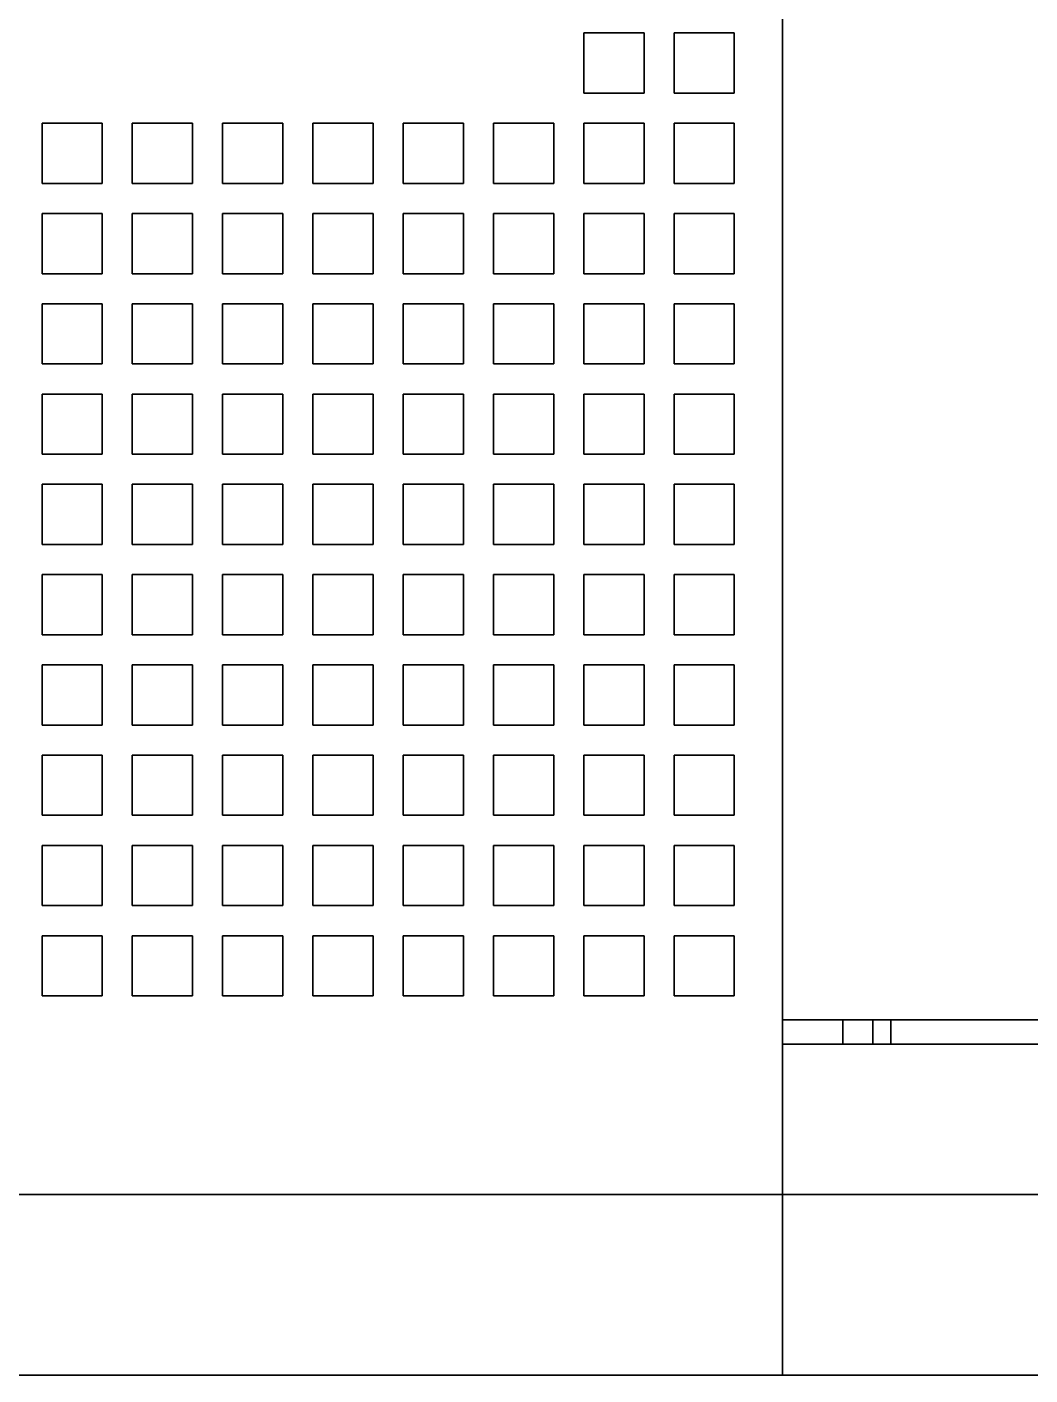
# Model space of a CAD drawing. Header units: millimetres. Extents: x 0 to 840, y -1485 to 297.
# Drawn here: x 93.973 to 95.639, y -707.39 to -705.15 of the extents above; entities that cross this region are included whole.
import ezdxf

# ---------------------------------------------------------------- set-up
doc = ezdxf.new("R2010")
doc.units = ezdxf.units.MM

# ---------------------------------------------------------------- blocks, each defined once
blk = doc.blocks.new('XT2_3P ABB')
blk.add_line((-4.5, 12.4), (-4.5, 0.6))
at = {"color": 7, "lineweight": 35}
for p, q in [((-4.2, 8.9), (-4.2, 3.55)), ((-4.2, 8.9), (-4.2, 3.55)), ((3.95, 3.55), (-3.95, 3.55)), ((3.95, 3.55), (-3.95, 3.55)), ((3.95, 3.55), (-3.91, 3.55))]:
    blk.add_line(p, q, dxfattribs=at)
at = {"color": 7, "lineweight": 35, "ltscale": 0.025}
for p, q in [((-3.87, 4.78), (-3.87, 4.68)), ((-3.77, 4.78), (-3.87, 4.78)), ((-3.87, 4.78), (-3.87, 4.68)), ((-3.77, 4.78), (-3.87, 4.78)), ((-3.77, 4.78), (-3.77, 4.68)), ((-3.77, 4.78), (-3.77, 4.68)), ((-3.72, 4.78), (-3.72, 4.68)), ((-3.62, 4.78), (-3.72, 4.78)), ((-3.72, 4.78), (-3.72, 4.68)), ((-3.62, 4.78), (-3.72, 4.78)), ((-3.62, 4.78), (-3.62, 4.68)), ((-3.62, 4.78), (-3.62, 4.68)), ((-3.57, 4.78), (-3.57, 4.68)), ((-3.47, 4.78), (-3.57, 4.78)), ((-3.57, 4.78), (-3.57, 4.68)), ((-3.47, 4.78), (-3.57, 4.78)), ((-3.47, 4.78), (-3.47, 4.68)), ((-3.47, 4.78), (-3.47, 4.68)), ((-3.42, 4.78), (-3.42, 4.68)), ((-3.32, 4.78), (-3.42, 4.78)), ((-3.42, 4.78), (-3.42, 4.68)), ((-3.32, 4.78), (-3.42, 4.78)), ((-3.32, 4.78), (-3.32, 4.68)), ((-3.32, 4.78), (-3.32, 4.68)), ((-3.27, 4.78), (-3.27, 4.68)), ((-3.17, 4.78), (-3.27, 4.78)), ((-3.27, 4.78), (-3.27, 4.68)), ((-3.17, 4.78), (-3.27, 4.78)), ((-3.17, 4.78), (-3.17, 4.68)), ((-3.17, 4.78), (-3.17, 4.68)), ((-3.12, 4.78), (-3.12, 4.68)), ((-3.02, 4.78), (-3.12, 4.78)), ((-3.12, 4.78), (-3.12, 4.68)), ((-3.02, 4.78), (-3.12, 4.78)), ((-3.02, 4.78), (-3.02, 4.68)), ((-3.02, 4.78), (-3.02, 4.68)), ((-2.97, 4.78), (-2.97, 4.68)), ((-2.87, 4.78), (-2.97, 4.78)), ((-2.97, 4.78), (-2.97, 4.68)), ((-2.87, 4.78), (-2.97, 4.78)), ((-2.87, 4.78), (-2.87, 4.68)), ((-2.87, 4.78), (-2.87, 4.68)), ((-2.82, 4.78), (-2.82, 4.68)), ((-2.72, 4.78), (-2.82, 4.78)), ((-2.82, 4.78), (-2.82, 4.68)), ((-2.72, 4.78), (-2.82, 4.78)), ((-2.72, 4.78), (-2.72, 4.68)), ((-2.72, 4.78), (-2.72, 4.68)), ((-2.67, 4.78), (-2.67, 4.68)), ((-2.57, 4.78), (-2.67, 4.78)), ((-2.67, 4.78), (-2.67, 4.68)), ((-2.57, 4.78), (-2.67, 4.78)), ((-2.57, 4.78), (-2.57, 4.68)), ((-2.57, 4.78), (-2.57, 4.68)), ((-2.52, 4.78), (-2.52, 4.68)), ((-2.42, 4.78), (-2.52, 4.78)), ((-2.52, 4.78), (-2.52, 4.68)), ((-2.42, 4.78), (-2.52, 4.78)), ((-2.42, 4.78), (-2.42, 4.68)), ((-2.42, 4.78), (-2.42, 4.68)), ((-3.77, 4.68), (-3.87, 4.68)), ((-3.77, 4.68), (-3.87, 4.68)), ((-3.62, 4.68), (-3.72, 4.68)), ((-3.62, 4.68), (-3.72, 4.68)), ((-3.47, 4.68), (-3.57, 4.68)), ((-3.47, 4.68), (-3.57, 4.68)), ((-3.32, 4.68), (-3.42, 4.68)), ((-3.32, 4.68), (-3.42, 4.68)), ((-3.17, 4.68), (-3.27, 4.68)), ((-3.17, 4.68), (-3.27, 4.68)), ((-3.02, 4.68), (-3.12, 4.68)), ((-3.02, 4.68), (-3.12, 4.68)), ((-2.87, 4.68), (-2.97, 4.68)), ((-2.87, 4.68), (-2.97, 4.68)), ((-2.72, 4.68), (-2.82, 4.68)), ((-2.72, 4.68), (-2.82, 4.68)), ((-2.57, 4.68), (-2.67, 4.68)), ((-2.57, 4.68), (-2.67, 4.68)), ((-2.42, 4.68), (-2.52, 4.68)), ((-2.42, 4.68), (-2.52, 4.68)), ((-3.87, 4.63), (-3.87, 4.53)), ((-3.77, 4.63), (-3.87, 4.63)), ((-3.87, 4.63), (-3.87, 4.53)), ((-3.77, 4.63), (-3.87, 4.63)), ((-3.77, 4.63), (-3.77, 4.53)), ((-3.77, 4.63), (-3.77, 4.53)), ((-3.72, 4.63), (-3.72, 4.53)), ((-3.62, 4.63), (-3.72, 4.63)), ((-3.72, 4.63), (-3.72, 4.53)), ((-3.62, 4.63), (-3.72, 4.63)), ((-3.62, 4.63), (-3.62, 4.53)), ((-3.62, 4.63), (-3.62, 4.53)), ((-3.57, 4.63), (-3.57, 4.53)), ((-3.47, 4.63), (-3.57, 4.63)), ((-3.57, 4.63), (-3.57, 4.53)), ((-3.47, 4.63), (-3.57, 4.63)), ((-3.47, 4.63), (-3.47, 4.53)), ((-3.47, 4.63), (-3.47, 4.53)), ((-3.42, 4.63), (-3.42, 4.53)), ((-3.32, 4.63), (-3.42, 4.63)), ((-3.42, 4.63), (-3.42, 4.53)), ((-3.32, 4.63), (-3.42, 4.63)), ((-3.32, 4.63), (-3.32, 4.53)), ((-3.32, 4.63), (-3.32, 4.53)), ((-3.27, 4.63), (-3.27, 4.53)), ((-3.17, 4.63), (-3.27, 4.63)), ((-3.27, 4.63), (-3.27, 4.53)), ((-3.17, 4.63), (-3.27, 4.63)), ((-3.17, 4.63), (-3.17, 4.53)), ((-3.17, 4.63), (-3.17, 4.53)), ((-3.12, 4.63), (-3.12, 4.53)), ((-3.02, 4.63), (-3.12, 4.63)), ((-3.12, 4.63), (-3.12, 4.53)), ((-3.02, 4.63), (-3.12, 4.63)), ((-3.02, 4.63), (-3.02, 4.53)), ((-3.02, 4.63), (-3.02, 4.53)), ((-2.97, 4.63), (-2.97, 4.53)), ((-2.87, 4.63), (-2.97, 4.63)), ((-2.97, 4.63), (-2.97, 4.53)), ((-2.87, 4.63), (-2.97, 4.63)), ((-2.87, 4.63), (-2.87, 4.53)), ((-2.87, 4.63), (-2.87, 4.53)), ((-2.82, 4.63), (-2.82, 4.53)), ((-2.72, 4.63), (-2.82, 4.63)), ((-2.82, 4.63), (-2.82, 4.53)), ((-2.72, 4.63), (-2.82, 4.63)), ((-2.72, 4.63), (-2.72, 4.53)), ((-2.72, 4.63), (-2.72, 4.53)), ((-2.67, 4.63), (-2.67, 4.53)), ((-2.57, 4.63), (-2.67, 4.63)), ((-2.67, 4.63), (-2.67, 4.53)), ((-2.57, 4.63), (-2.67, 4.63)), ((-2.57, 4.63), (-2.57, 4.53)), ((-2.57, 4.63), (-2.57, 4.53)), ((-2.52, 4.63), (-2.52, 4.53)), ((-2.42, 4.63), (-2.52, 4.63)), ((-2.52, 4.63), (-2.52, 4.53)), ((-2.42, 4.63), (-2.52, 4.63)), ((-2.42, 4.63), (-2.42, 4.53)), ((-2.42, 4.63), (-2.42, 4.53)), ((-3.77, 4.53), (-3.87, 4.53)), ((-3.77, 4.53), (-3.87, 4.53)), ((-3.62, 4.53), (-3.72, 4.53)), ((-3.62, 4.53), (-3.72, 4.53)), ((-3.47, 4.53), (-3.57, 4.53)), ((-3.47, 4.53), (-3.57, 4.53)), ((-3.32, 4.53), (-3.42, 4.53)), ((-3.32, 4.53), (-3.42, 4.53)), ((-3.17, 4.53), (-3.27, 4.53)), ((-3.17, 4.53), (-3.27, 4.53)), ((-3.02, 4.53), (-3.12, 4.53)), ((-3.02, 4.53), (-3.12, 4.53)), ((-2.87, 4.53), (-2.97, 4.53)), ((-2.87, 4.53), (-2.97, 4.53)), ((-2.72, 4.53), (-2.82, 4.53)), ((-2.72, 4.53), (-2.82, 4.53)), ((-2.57, 4.53), (-2.67, 4.53)), ((-2.57, 4.53), (-2.67, 4.53)), ((-2.42, 4.53), (-2.52, 4.53)), ((-2.42, 4.53), (-2.52, 4.53)), ((-3.87, 4.48), (-3.87, 4.38)), ((-3.77, 4.48), (-3.87, 4.48)), ((-3.87, 4.48), (-3.87, 4.38)), ((-3.77, 4.48), (-3.87, 4.48)), ((-3.77, 4.48), (-3.77, 4.38)), ((-3.77, 4.48), (-3.77, 4.38)), ((-3.72, 4.48), (-3.72, 4.38)), ((-3.62, 4.48), (-3.72, 4.48)), ((-3.72, 4.48), (-3.72, 4.38)), ((-3.62, 4.48), (-3.72, 4.48)), ((-3.62, 4.48), (-3.62, 4.38)), ((-3.62, 4.48), (-3.62, 4.38)), ((-3.57, 4.48), (-3.57, 4.38)), ((-3.47, 4.48), (-3.57, 4.48)), ((-3.57, 4.48), (-3.57, 4.38)), ((-3.47, 4.48), (-3.57, 4.48)), ((-3.47, 4.48), (-3.47, 4.38)), ((-3.47, 4.48), (-3.47, 4.38)), ((-3.42, 4.48), (-3.42, 4.38)), ((-3.32, 4.48), (-3.42, 4.48)), ((-3.42, 4.48), (-3.42, 4.38)), ((-3.32, 4.48), (-3.42, 4.48)), ((-3.32, 4.48), (-3.32, 4.38)), ((-3.32, 4.48), (-3.32, 4.38)), ((-3.27, 4.48), (-3.27, 4.38)), ((-3.17, 4.48), (-3.27, 4.48)), ((-3.27, 4.48), (-3.27, 4.38)), ((-3.17, 4.48), (-3.27, 4.48)), ((-3.17, 4.48), (-3.17, 4.38)), ((-3.17, 4.48), (-3.17, 4.38)), ((-3.12, 4.48), (-3.12, 4.38)), ((-3.02, 4.48), (-3.12, 4.48)), ((-3.12, 4.48), (-3.12, 4.38)), ((-3.02, 4.48), (-3.12, 4.48)), ((-3.02, 4.48), (-3.02, 4.38)), ((-3.02, 4.48), (-3.02, 4.38)), ((-2.97, 4.48), (-2.97, 4.38)), ((-2.87, 4.48), (-2.97, 4.48)), ((-2.97, 4.48), (-2.97, 4.38)), ((-2.87, 4.48), (-2.97, 4.48)), ((-2.87, 4.48), (-2.87, 4.38)), ((-2.87, 4.48), (-2.87, 4.38)), ((-2.82, 4.48), (-2.82, 4.38)), ((-2.72, 4.48), (-2.82, 4.48)), ((-2.82, 4.48), (-2.82, 4.38)), ((-2.72, 4.48), (-2.82, 4.48)), ((-2.72, 4.48), (-2.72, 4.38)), ((-2.72, 4.48), (-2.72, 4.38)), ((-2.67, 4.48), (-2.67, 4.38)), ((-2.57, 4.48), (-2.67, 4.48)), ((-2.67, 4.48), (-2.67, 4.38)), ((-2.57, 4.48), (-2.67, 4.48)), ((-2.57, 4.48), (-2.57, 4.38)), ((-2.57, 4.48), (-2.57, 4.38)), ((-2.52, 4.48), (-2.52, 4.38)), ((-2.42, 4.48), (-2.52, 4.48)), ((-2.52, 4.48), (-2.52, 4.38)), ((-2.42, 4.48), (-2.52, 4.48)), ((-2.42, 4.48), (-2.42, 4.38)), ((-2.42, 4.48), (-2.42, 4.38)), ((-3.77, 4.38), (-3.87, 4.38)), ((-3.77, 4.38), (-3.87, 4.38)), ((-3.62, 4.38), (-3.72, 4.38)), ((-3.62, 4.38), (-3.72, 4.38)), ((-3.47, 4.38), (-3.57, 4.38)), ((-3.47, 4.38), (-3.57, 4.38)), ((-3.32, 4.38), (-3.42, 4.38)), ((-3.32, 4.38), (-3.42, 4.38)), ((-3.17, 4.38), (-3.27, 4.38)), ((-3.17, 4.38), (-3.27, 4.38)), ((-3.02, 4.38), (-3.12, 4.38)), ((-3.02, 4.38), (-3.12, 4.38)), ((-2.87, 4.38), (-2.97, 4.38)), ((-2.87, 4.38), (-2.97, 4.38)), ((-2.72, 4.38), (-2.82, 4.38)), ((-2.72, 4.38), (-2.82, 4.38)), ((-2.57, 4.38), (-2.67, 4.38)), ((-2.57, 4.38), (-2.67, 4.38)), ((-2.42, 4.38), (-2.52, 4.38)), ((-2.42, 4.38), (-2.52, 4.38)), ((-3.87, 4.33), (-3.87, 4.23)), ((-3.77, 4.33), (-3.87, 4.33)), ((-3.87, 4.33), (-3.87, 4.23)), ((-3.77, 4.33), (-3.87, 4.33)), ((-3.77, 4.33), (-3.77, 4.23)), ((-3.77, 4.33), (-3.77, 4.23)), ((-3.72, 4.33), (-3.72, 4.23)), ((-3.62, 4.33), (-3.72, 4.33)), ((-3.72, 4.33), (-3.72, 4.23)), ((-3.62, 4.33), (-3.72, 4.33)), ((-3.62, 4.33), (-3.62, 4.23)), ((-3.62, 4.33), (-3.62, 4.23)), ((-3.57, 4.33), (-3.57, 4.23)), ((-3.47, 4.33), (-3.57, 4.33)), ((-3.57, 4.33), (-3.57, 4.23)), ((-3.47, 4.33), (-3.57, 4.33)), ((-3.47, 4.33), (-3.47, 4.23)), ((-3.47, 4.33), (-3.47, 4.23)), ((-3.42, 4.33), (-3.42, 4.23)), ((-3.32, 4.33), (-3.42, 4.33)), ((-3.42, 4.33), (-3.42, 4.23)), ((-3.32, 4.33), (-3.42, 4.33)), ((-3.32, 4.33), (-3.32, 4.23)), ((-3.32, 4.33), (-3.32, 4.23)), ((-3.27, 4.33), (-3.27, 4.23)), ((-3.17, 4.33), (-3.27, 4.33)), ((-3.27, 4.33), (-3.27, 4.23)), ((-3.17, 4.33), (-3.27, 4.33)), ((-3.17, 4.33), (-3.17, 4.23)), ((-3.17, 4.33), (-3.17, 4.23)), ((-3.12, 4.33), (-3.12, 4.23)), ((-3.02, 4.33), (-3.12, 4.33)), ((-3.12, 4.33), (-3.12, 4.23)), ((-3.02, 4.33), (-3.12, 4.33)), ((-3.02, 4.33), (-3.02, 4.23)), ((-3.02, 4.33), (-3.02, 4.23)), ((-2.97, 4.33), (-2.97, 4.23)), ((-2.87, 4.33), (-2.97, 4.33)), ((-2.97, 4.33), (-2.97, 4.23)), ((-2.87, 4.33), (-2.97, 4.33)), ((-2.87, 4.33), (-2.87, 4.23)), ((-2.87, 4.33), (-2.87, 4.23)), ((-2.82, 4.33), (-2.82, 4.23)), ((-2.72, 4.33), (-2.82, 4.33)), ((-2.82, 4.33), (-2.82, 4.23)), ((-2.72, 4.33), (-2.82, 4.33)), ((-2.72, 4.33), (-2.72, 4.23)), ((-2.72, 4.33), (-2.72, 4.23)), ((-2.67, 4.33), (-2.67, 4.23)), ((-2.57, 4.33), (-2.67, 4.33)), ((-2.67, 4.33), (-2.67, 4.23)), ((-2.57, 4.33), (-2.67, 4.33)), ((-2.57, 4.33), (-2.57, 4.23)), ((-2.57, 4.33), (-2.57, 4.23)), ((-2.52, 4.33), (-2.52, 4.23)), ((-2.42, 4.33), (-2.52, 4.33)), ((-2.52, 4.33), (-2.52, 4.23)), ((-2.42, 4.33), (-2.52, 4.33)), ((-2.42, 4.33), (-2.42, 4.23)), ((-2.42, 4.33), (-2.42, 4.23)), ((-3.77, 4.23), (-3.87, 4.23)), ((-3.77, 4.23), (-3.87, 4.23)), ((-3.62, 4.23), (-3.72, 4.23)), ((-3.62, 4.23), (-3.72, 4.23)), ((-3.47, 4.23), (-3.57, 4.23)), ((-3.47, 4.23), (-3.57, 4.23)), ((-3.32, 4.23), (-3.42, 4.23)), ((-3.32, 4.23), (-3.42, 4.23)), ((-3.17, 4.23), (-3.27, 4.23)), ((-3.17, 4.23), (-3.27, 4.23)), ((-3.02, 4.23), (-3.12, 4.23)), ((-3.02, 4.23), (-3.12, 4.23)), ((-2.87, 4.23), (-2.97, 4.23)), ((-2.87, 4.23), (-2.97, 4.23)), ((-2.72, 4.23), (-2.82, 4.23)), ((-2.72, 4.23), (-2.82, 4.23)), ((-2.57, 4.23), (-2.67, 4.23)), ((-2.57, 4.23), (-2.67, 4.23)), ((-2.42, 4.23), (-2.52, 4.23)), ((-2.42, 4.23), (-2.52, 4.23)), ((-3.87, 4.18), (-3.87, 4.08)), ((-3.77, 4.18), (-3.87, 4.18)), ((-3.87, 4.18), (-3.87, 4.08)), ((-3.77, 4.18), (-3.87, 4.18)), ((-3.77, 4.18), (-3.77, 4.08)), ((-3.77, 4.18), (-3.77, 4.08)), ((-3.72, 4.18), (-3.72, 4.08)), ((-3.62, 4.18), (-3.72, 4.18)), ((-3.72, 4.18), (-3.72, 4.08)), ((-3.62, 4.18), (-3.72, 4.18)), ((-3.62, 4.18), (-3.62, 4.08)), ((-3.62, 4.18), (-3.62, 4.08)), ((-3.57, 4.18), (-3.57, 4.08)), ((-3.47, 4.18), (-3.57, 4.18)), ((-3.57, 4.18), (-3.57, 4.08)), ((-3.47, 4.18), (-3.57, 4.18)), ((-3.47, 4.18), (-3.47, 4.08)), ((-3.47, 4.18), (-3.47, 4.08)), ((-3.42, 4.18), (-3.42, 4.08)), ((-3.32, 4.18), (-3.42, 4.18)), ((-3.42, 4.18), (-3.42, 4.08)), ((-3.32, 4.18), (-3.42, 4.18)), ((-3.32, 4.18), (-3.32, 4.08)), ((-3.32, 4.18), (-3.32, 4.08)), ((-3.27, 4.18), (-3.27, 4.08)), ((-3.17, 4.18), (-3.27, 4.18)), ((-3.27, 4.18), (-3.27, 4.08)), ((-3.17, 4.18), (-3.27, 4.18)), ((-3.17, 4.18), (-3.17, 4.08)), ((-3.17, 4.18), (-3.17, 4.08)), ((-3.12, 4.18), (-3.12, 4.08)), ((-3.02, 4.18), (-3.12, 4.18)), ((-3.12, 4.18), (-3.12, 4.08)), ((-3.02, 4.18), (-3.12, 4.18)), ((-3.02, 4.18), (-3.02, 4.08)), ((-3.02, 4.18), (-3.02, 4.08)), ((-2.97, 4.18), (-2.97, 4.08)), ((-2.87, 4.18), (-2.97, 4.18)), ((-2.97, 4.18), (-2.97, 4.08)), ((-2.87, 4.18), (-2.97, 4.18)), ((-2.87, 4.18), (-2.87, 4.08)), ((-2.87, 4.18), (-2.87, 4.08)), ((-2.82, 4.18), (-2.82, 4.08)), ((-2.72, 4.18), (-2.82, 4.18)), ((-2.82, 4.18), (-2.82, 4.08)), ((-2.72, 4.18), (-2.82, 4.18)), ((-2.72, 4.18), (-2.72, 4.08)), ((-2.72, 4.18), (-2.72, 4.08)), ((-2.67, 4.18), (-2.67, 4.08)), ((-2.57, 4.18), (-2.67, 4.18)), ((-2.67, 4.18), (-2.67, 4.08)), ((-2.57, 4.18), (-2.67, 4.18)), ((-2.57, 4.18), (-2.57, 4.08)), ((-2.57, 4.18), (-2.57, 4.08)), ((-2.52, 4.18), (-2.52, 4.08)), ((-2.42, 4.18), (-2.52, 4.18)), ((-2.52, 4.18), (-2.52, 4.08)), ((-2.42, 4.18), (-2.52, 4.18)), ((-2.42, 4.18), (-2.42, 4.08)), ((-2.42, 4.18), (-2.42, 4.08)), ((-3.77, 4.08), (-3.87, 4.08)), ((-3.77, 4.08), (-3.87, 4.08)), ((-3.62, 4.08), (-3.72, 4.08)), ((-3.62, 4.08), (-3.72, 4.08)), ((-3.47, 4.08), (-3.57, 4.08)), ((-3.47, 4.08), (-3.57, 4.08)), ((-3.32, 4.08), (-3.42, 4.08)), ((-3.32, 4.08), (-3.42, 4.08)), ((-3.17, 4.08), (-3.27, 4.08)), ((-3.17, 4.08), (-3.27, 4.08)), ((-3.02, 4.08), (-3.12, 4.08)), ((-3.02, 4.08), (-3.12, 4.08)), ((-2.87, 4.08), (-2.97, 4.08)), ((-2.87, 4.08), (-2.97, 4.08)), ((-2.72, 4.08), (-2.82, 4.08)), ((-2.72, 4.08), (-2.82, 4.08)), ((-2.57, 4.08), (-2.67, 4.08)), ((-2.57, 4.08), (-2.67, 4.08)), ((-2.42, 4.08), (-2.52, 4.08)), ((-2.42, 4.08), (-2.52, 4.08)), ((-3.87, 4.03), (-3.87, 3.93)), ((-3.77, 4.03), (-3.87, 4.03)), ((-3.87, 4.03), (-3.87, 3.93)), ((-3.77, 4.03), (-3.87, 4.03)), ((-3.77, 4.03), (-3.77, 3.93)), ((-3.77, 4.03), (-3.77, 3.93)), ((-3.72, 4.03), (-3.72, 3.93)), ((-3.62, 4.03), (-3.72, 4.03)), ((-3.72, 4.03), (-3.72, 3.93)), ((-3.62, 4.03), (-3.72, 4.03)), ((-3.62, 4.03), (-3.62, 3.93)), ((-3.62, 4.03), (-3.62, 3.93)), ((-3.57, 4.03), (-3.57, 3.93)), ((-3.47, 4.03), (-3.57, 4.03)), ((-3.57, 4.03), (-3.57, 3.93)), ((-3.47, 4.03), (-3.57, 4.03)), ((-3.47, 4.03), (-3.47, 3.93)), ((-3.47, 4.03), (-3.47, 3.93)), ((-3.42, 4.03), (-3.42, 3.93)), ((-3.32, 4.03), (-3.42, 4.03)), ((-3.42, 4.03), (-3.42, 3.93)), ((-3.32, 4.03), (-3.42, 4.03)), ((-3.32, 4.03), (-3.32, 3.93)), ((-3.32, 4.03), (-3.32, 3.93)), ((-3.27, 4.03), (-3.27, 3.93)), ((-3.17, 4.03), (-3.27, 4.03)), ((-3.27, 4.03), (-3.27, 3.93)), ((-3.17, 4.03), (-3.27, 4.03)), ((-3.17, 4.03), (-3.17, 3.93)), ((-3.17, 4.03), (-3.17, 3.93)), ((-3.12, 4.03), (-3.12, 3.93)), ((-3.02, 4.03), (-3.12, 4.03)), ((-3.12, 4.03), (-3.12, 3.93)), ((-3.02, 4.03), (-3.12, 4.03)), ((-3.02, 4.03), (-3.02, 3.93)), ((-3.02, 4.03), (-3.02, 3.93)), ((-2.97, 4.03), (-2.97, 3.93)), ((-2.87, 4.03), (-2.97, 4.03)), ((-2.97, 4.03), (-2.97, 3.93)), ((-2.87, 4.03), (-2.97, 4.03)), ((-2.87, 4.03), (-2.87, 3.93)), ((-2.87, 4.03), (-2.87, 3.93)), ((-2.82, 4.03), (-2.82, 3.93)), ((-2.72, 4.03), (-2.82, 4.03)), ((-2.82, 4.03), (-2.82, 3.93)), ((-2.72, 4.03), (-2.82, 4.03)), ((-2.72, 4.03), (-2.72, 3.93)), ((-2.72, 4.03), (-2.72, 3.93)), ((-2.67, 4.03), (-2.67, 3.93)), ((-2.57, 4.03), (-2.67, 4.03)), ((-2.67, 4.03), (-2.67, 3.93)), ((-2.57, 4.03), (-2.67, 4.03)), ((-2.57, 4.03), (-2.57, 3.93)), ((-2.57, 4.03), (-2.57, 3.93)), ((-2.52, 4.03), (-2.52, 3.93)), ((-2.42, 4.03), (-2.52, 4.03)), ((-2.52, 4.03), (-2.52, 3.93)), ((-2.42, 4.03), (-2.52, 4.03)), ((-2.42, 4.03), (-2.42, 3.93)), ((-2.42, 4.03), (-2.42, 3.93)), ((-3.77, 3.93), (-3.87, 3.93)), ((-3.77, 3.93), (-3.87, 3.93)), ((-3.62, 3.93), (-3.72, 3.93)), ((-3.62, 3.93), (-3.72, 3.93)), ((-3.47, 3.93), (-3.57, 3.93)), ((-3.47, 3.93), (-3.57, 3.93)), ((-3.32, 3.93), (-3.42, 3.93)), ((-3.32, 3.93), (-3.42, 3.93)), ((-3.17, 3.93), (-3.27, 3.93)), ((-3.17, 3.93), (-3.27, 3.93)), ((-3.02, 3.93), (-3.12, 3.93)), ((-3.02, 3.93), (-3.12, 3.93)), ((-2.87, 3.93), (-2.97, 3.93)), ((-2.87, 3.93), (-2.97, 3.93)), ((-2.72, 3.93), (-2.82, 3.93)), ((-2.72, 3.93), (-2.82, 3.93)), ((-2.57, 3.93), (-2.67, 3.93)), ((-2.57, 3.93), (-2.67, 3.93)), ((-2.42, 3.93), (-2.52, 3.93)), ((-2.42, 3.93), (-2.52, 3.93)), ((-3.87, 3.88), (-3.87, 3.78)), ((-3.77, 3.88), (-3.87, 3.88)), ((-3.87, 3.88), (-3.87, 3.78)), ((-3.77, 3.88), (-3.87, 3.88)), ((-3.77, 3.88), (-3.77, 3.78)), ((-3.77, 3.88), (-3.77, 3.78)), ((-3.72, 3.88), (-3.72, 3.78)), ((-3.62, 3.88), (-3.72, 3.88)), ((-3.72, 3.88), (-3.72, 3.78)), ((-3.62, 3.88), (-3.72, 3.88)), ((-3.62, 3.88), (-3.62, 3.78)), ((-3.62, 3.88), (-3.62, 3.78)), ((-3.57, 3.88), (-3.57, 3.78)), ((-3.47, 3.88), (-3.57, 3.88)), ((-3.57, 3.88), (-3.57, 3.78)), ((-3.47, 3.88), (-3.57, 3.88)), ((-3.47, 3.88), (-3.47, 3.78)), ((-3.47, 3.88), (-3.47, 3.78)), ((-3.42, 3.88), (-3.42, 3.78)), ((-3.32, 3.88), (-3.42, 3.88)), ((-3.42, 3.88), (-3.42, 3.78)), ((-3.32, 3.88), (-3.42, 3.88)), ((-3.32, 3.88), (-3.32, 3.78)), ((-3.32, 3.88), (-3.32, 3.78)), ((-3.27, 3.88), (-3.27, 3.78)), ((-3.17, 3.88), (-3.27, 3.88)), ((-3.27, 3.88), (-3.27, 3.78)), ((-3.17, 3.88), (-3.27, 3.88)), ((-3.17, 3.88), (-3.17, 3.78)), ((-3.17, 3.88), (-3.17, 3.78)), ((-3.12, 3.88), (-3.12, 3.78)), ((-3.02, 3.88), (-3.12, 3.88)), ((-3.12, 3.88), (-3.12, 3.78)), ((-3.02, 3.88), (-3.12, 3.88)), ((-3.02, 3.88), (-3.02, 3.78)), ((-3.02, 3.88), (-3.02, 3.78)), ((-2.97, 3.88), (-2.97, 3.78)), ((-2.87, 3.88), (-2.97, 3.88)), ((-2.97, 3.88), (-2.97, 3.78)), ((-2.87, 3.88), (-2.97, 3.88)), ((-2.87, 3.88), (-2.87, 3.78)), ((-2.87, 3.88), (-2.87, 3.78)), ((-2.82, 3.88), (-2.82, 3.78)), ((-2.72, 3.88), (-2.82, 3.88)), ((-2.82, 3.88), (-2.82, 3.78)), ((-2.72, 3.88), (-2.82, 3.88)), ((-2.72, 3.88), (-2.72, 3.78)), ((-2.72, 3.88), (-2.72, 3.78)), ((-2.67, 3.88), (-2.67, 3.78)), ((-2.57, 3.88), (-2.67, 3.88)), ((-2.67, 3.88), (-2.67, 3.78)), ((-2.57, 3.88), (-2.67, 3.88)), ((-2.57, 3.88), (-2.57, 3.78)), ((-2.57, 3.88), (-2.57, 3.78)), ((-2.52, 3.88), (-2.52, 3.78)), ((-2.42, 3.88), (-2.52, 3.88)), ((-2.52, 3.88), (-2.52, 3.78)), ((-2.42, 3.88), (-2.52, 3.88)), ((-2.42, 3.88), (-2.42, 3.78)), ((-2.42, 3.88), (-2.42, 3.78)), ((-2.37, 3.88), (-2.37, 3.78)), ((-2.37, 3.88), (-2.27, 3.88)), ((-2.37, 3.88), (-2.37, 3.78)), ((-2.37, 3.88), (-2.27, 3.88)), ((-2.27, 3.88), (-2.27, 3.78)), ((-2.27, 3.88), (-2.27, 3.78)), ((-3.77, 3.78), (-3.87, 3.78)), ((-3.77, 3.78), (-3.87, 3.78)), ((-3.62, 3.78), (-3.72, 3.78)), ((-3.62, 3.78), (-3.72, 3.78)), ((-3.47, 3.78), (-3.57, 3.78)), ((-3.47, 3.78), (-3.57, 3.78)), ((-3.32, 3.78), (-3.42, 3.78)), ((-3.32, 3.78), (-3.42, 3.78)), ((-3.17, 3.78), (-3.27, 3.78)), ((-3.17, 3.78), (-3.27, 3.78)), ((-3.02, 3.78), (-3.12, 3.78)), ((-3.02, 3.78), (-3.12, 3.78)), ((-2.87, 3.78), (-2.97, 3.78)), ((-2.87, 3.78), (-2.97, 3.78)), ((-2.72, 3.78), (-2.82, 3.78)), ((-2.72, 3.78), (-2.82, 3.78)), ((-2.57, 3.78), (-2.67, 3.78)), ((-2.57, 3.78), (-2.67, 3.78)), ((-2.42, 3.78), (-2.52, 3.78)), ((-2.42, 3.78), (-2.52, 3.78)), ((-2.37, 3.78), (-2.27, 3.78)), ((-2.37, 3.78), (-2.27, 3.78)), ((-3.87, 3.73), (-3.87, 3.63)), ((-3.77, 3.73), (-3.87, 3.73)), ((-3.87, 3.73), (-3.87, 3.63)), ((-3.77, 3.73), (-3.87, 3.73)), ((-3.77, 3.73), (-3.77, 3.63)), ((-3.77, 3.73), (-3.77, 3.63)), ((-3.72, 3.73), (-3.72, 3.63)), ((-3.62, 3.73), (-3.72, 3.73)), ((-3.72, 3.73), (-3.72, 3.63)), ((-3.62, 3.73), (-3.72, 3.73)), ((-3.62, 3.73), (-3.62, 3.63)), ((-3.62, 3.73), (-3.62, 3.63)), ((-3.57, 3.73), (-3.57, 3.63)), ((-3.47, 3.73), (-3.57, 3.73)), ((-3.57, 3.73), (-3.57, 3.63)), ((-3.47, 3.73), (-3.57, 3.73)), ((-3.47, 3.73), (-3.47, 3.63)), ((-3.47, 3.73), (-3.47, 3.63)), ((-3.42, 3.73), (-3.42, 3.63)), ((-3.32, 3.73), (-3.42, 3.73)), ((-3.42, 3.73), (-3.42, 3.63)), ((-3.32, 3.73), (-3.42, 3.73)), ((-3.32, 3.73), (-3.32, 3.63)), ((-3.32, 3.73), (-3.32, 3.63)), ((-3.27, 3.73), (-3.27, 3.63)), ((-3.17, 3.73), (-3.27, 3.73)), ((-3.27, 3.73), (-3.27, 3.63)), ((-3.17, 3.73), (-3.27, 3.73)), ((-3.17, 3.73), (-3.17, 3.63)), ((-3.17, 3.73), (-3.17, 3.63)), ((-3.12, 3.73), (-3.12, 3.63)), ((-3.02, 3.73), (-3.12, 3.73)), ((-3.12, 3.73), (-3.12, 3.63)), ((-3.02, 3.73), (-3.12, 3.73)), ((-3.02, 3.73), (-3.02, 3.63)), ((-3.02, 3.73), (-3.02, 3.63)), ((-2.97, 3.73), (-2.97, 3.63)), ((-2.87, 3.73), (-2.97, 3.73)), ((-2.97, 3.73), (-2.97, 3.63)), ((-2.87, 3.73), (-2.97, 3.73)), ((-2.87, 3.73), (-2.87, 3.63)), ((-2.87, 3.73), (-2.87, 3.63)), ((-2.82, 3.73), (-2.82, 3.63)), ((-2.72, 3.73), (-2.82, 3.73)), ((-2.82, 3.73), (-2.82, 3.63)), ((-2.72, 3.73), (-2.82, 3.73)), ((-2.72, 3.73), (-2.72, 3.63)), ((-2.72, 3.73), (-2.72, 3.63)), ((-2.67, 3.73), (-2.67, 3.63)), ((-2.57, 3.73), (-2.67, 3.73)), ((-2.67, 3.73), (-2.67, 3.63)), ((-2.57, 3.73), (-2.67, 3.73)), ((-2.57, 3.73), (-2.57, 3.63)), ((-2.57, 3.73), (-2.57, 3.63)), ((-2.52, 3.73), (-2.52, 3.63)), ((-2.42, 3.73), (-2.52, 3.73)), ((-2.52, 3.73), (-2.52, 3.63)), ((-2.42, 3.73), (-2.52, 3.73)), ((-2.42, 3.73), (-2.42, 3.63)), ((-2.42, 3.73), (-2.42, 3.63)), ((-2.37, 3.73), (-2.37, 3.63)), ((-2.37, 3.73), (-2.27, 3.73)), ((-2.37, 3.73), (-2.37, 3.63)), ((-2.37, 3.73), (-2.27, 3.73)), ((-2.27, 3.73), (-2.27, 3.63)), ((-2.27, 3.73), (-2.27, 3.63)), ((-3.77, 3.63), (-3.87, 3.63)), ((-3.77, 3.63), (-3.87, 3.63)), ((-3.62, 3.63), (-3.72, 3.63)), ((-3.62, 3.63), (-3.72, 3.63)), ((-3.47, 3.63), (-3.57, 3.63)), ((-3.47, 3.63), (-3.57, 3.63)), ((-3.32, 3.63), (-3.42, 3.63)), ((-3.32, 3.63), (-3.42, 3.63)), ((-3.17, 3.63), (-3.27, 3.63)), ((-3.17, 3.63), (-3.27, 3.63)), ((-3.02, 3.63), (-3.12, 3.63)), ((-3.02, 3.63), (-3.12, 3.63)), ((-2.87, 3.63), (-2.97, 3.63)), ((-2.87, 3.63), (-2.97, 3.63)), ((-2.72, 3.63), (-2.82, 3.63)), ((-2.72, 3.63), (-2.82, 3.63)), ((-2.57, 3.63), (-2.67, 3.63)), ((-2.57, 3.63), (-2.67, 3.63)), ((-2.42, 3.63), (-2.52, 3.63)), ((-2.42, 3.63), (-2.52, 3.63)), ((-2.37, 3.63), (-2.27, 3.63)), ((-2.37, 3.63), (-2.27, 3.63)), ((-4.5, 3.55), (-4.4, 3.55)), ((-4.5, 3.55), (-4.4, 3.55)), ((-4.5, 3.55), (-4.4, 3.55))]:
    blk.add_line(p, q, dxfattribs=at)
at = {"color": 7, "lineweight": 35, "ltscale": 0.0375}
blk.add_line((-4.4, 3.55), (-4.25, 3.55), dxfattribs=at)
blk.add_line((-4.4, 3.55), (-4.25, 3.55), dxfattribs=at)
blk.add_line((-4.4, 3.55), (-4.25, 3.55), dxfattribs=at)
at = {"color": 7, "lineweight": 35, "ltscale": 0.0125}
blk.add_line((-4.25, 3.55), (-4.2, 3.55), dxfattribs=at)
blk.add_line((-4.25, 3.55), (-4.2, 3.55), dxfattribs=at)
blk.add_line((-4.25, 3.55), (-4.2, 3.55), dxfattribs=at)
at = {"color": 7, "lineweight": 35, "ltscale": 0.0625}
blk.add_line((-4.2, 3.55), (-3.95, 3.55), dxfattribs=at)
blk.add_line((-4.2, 3.55), (-3.95, 3.55), dxfattribs=at)
at = {"color": 7, "lineweight": 35, "ltscale": 0.4825}
for p, q in [((-4.2, 3.55), (-4.2, 1.62)), ((-3.95, 3.55), (-3.95, 1.62))]:
    blk.add_line(p, q, dxfattribs=at)
at = {"color": 7, "lineweight": 35, "ltscale": 0.000452}
blk.add_line((-4.1982, 3.55), (-4.2, 3.55), dxfattribs=at)
at = {"color": 7, "lineweight": 35, "ltscale": 0.062048}
blk.add_line((-3.95, 3.55), (-4.1982, 3.55), dxfattribs=at)
at = {"color": 7, "lineweight": 35, "ltscale": 0.119536}
blk.add_line((-3.91, 3.0719), (-3.91, 3.55), dxfattribs=at)
at = {"color": 7, "lineweight": 35, "ltscale": 0.01}
for p, q in [((-3.91, 3.45), (-3.95, 3.45)), ((-3.95, 3.4), (-3.91, 3.4)), ((-3.95, 3.37), (-3.91, 3.37))]:
    blk.add_line(p, q, dxfattribs=at)
blk = doc.blocks.new('XT2_3INT ABB')
at = {"layer": 'Defpoints', "color": 3, "lineweight": 35}
blk.add_line((4.5, 0.6), (4.5, 12.4), dxfattribs=at)
blk.add_line((4.5, 0.6), (4.5, 12.4), dxfattribs=at)

msp = doc.modelspace()

# ---------------------------------------------------------------- block references
at = {"rotation": 90}
for name, p in [('XT2_3P ABB', (98.7781, -702.8901)), ('XT2_3INT ABB', (98.7781, -711.8901))]:
    msp.add_blockref(name, p, dxfattribs=at)

doc.saveas('drawing.dxf')
